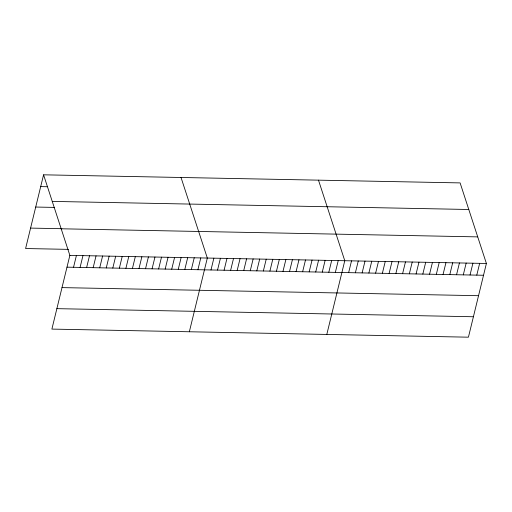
<?xml version="1.0" encoding="UTF-8"?>
<svg xmlns="http://www.w3.org/2000/svg" width="512" height="512" viewBox="0 0 512 512"><rect width="100%" height="100%" fill="white"/><g stroke="black" fill="none" stroke-linecap="round" stroke-linejoin="round"><path stroke-width="0.77" d="M43.571 174.816L69.862 255.379L51.891 329.094L468.429 337.184L486.4 263.469L460.109 182.906L43.571 174.816L25.6 248.531L68.512 249.37M73.536 267.296L76.41 255.501M80.077 267.424L82.957 255.629M86.624 267.552L89.498 255.757M93.171 267.68L96.045 255.885M99.718 267.808L102.592 256.013M106.259 267.936L109.139 256.141M112.806 268.064L115.68 256.269M119.354 268.186L122.227 256.39M125.901 268.314L128.774 256.518M132.442 268.442L135.322 256.646M138.989 268.57L141.862 256.774M145.536 268.698L148.41 256.902M152.077 268.826L154.957 257.03M158.624 268.954L161.504 257.158M165.171 269.075L168.045 257.28M171.718 269.203L174.592 257.408M178.259 269.331L181.139 257.536M184.806 269.459L187.686 257.664M191.354 269.587L194.227 257.792M197.901 269.715L200.774 257.92M189.35 331.77L207.322 258.048L181.03 177.485M210.989 269.965L213.862 258.176M217.536 270.093L220.41 258.298M224.083 270.221L226.957 258.426M230.624 270.349L233.504 258.554M237.171 270.477L240.045 258.682M243.718 270.605L246.592 258.81M250.266 270.733L253.139 258.938M256.806 270.861L259.686 259.066M263.354 270.982L266.227 259.187M269.901 271.11L272.774 259.315M276.448 271.238L279.322 259.443M282.989 271.366L285.869 259.571M289.536 271.494L292.41 259.699M296.083 271.622L298.957 259.827M302.63 271.75L305.504 259.955M309.171 271.872L312.051 260.077M315.718 272L318.592 260.205M322.266 272.128L325.139 260.333M328.813 272.256L331.686 260.461M335.354 272.384L338.234 260.589M326.803 334.438L344.774 260.717L318.483 180.154M348.646 272.64L351.52 260.845M355.392 272.774L358.266 260.979M362.131 272.902L365.011 261.107M368.877 273.037L371.75 261.242M375.622 273.165L378.496 261.37M382.368 273.299L385.242 261.504M389.107 273.427L391.987 261.632M395.853 273.555L398.726 261.766M402.598 273.69L405.472 261.894M409.344 273.818L412.218 262.022M416.083 273.952L418.963 262.157M422.829 274.08L425.702 262.285M429.574 274.214L432.448 262.419M436.32 274.342L439.194 262.547M443.059 274.477L445.939 262.682M449.805 274.605L452.678 262.81M456.55 274.739L459.424 262.944M463.296 274.867L466.17 263.072M470.035 275.002L472.915 263.206M476.781 275.13L479.654 263.334M40.698 186.605L47.238 186.733M52.25 201.402L468.787 209.491M35.712 207.046L54.624 207.411M30.579 228.096L61.856 228.704M61.184 228.787L477.722 236.883M69.862 255.379L486.4 263.469M66.989 267.168L483.526 275.264M62.003 287.61L478.541 295.699M56.87 308.659L473.408 316.749"/></g></svg>
